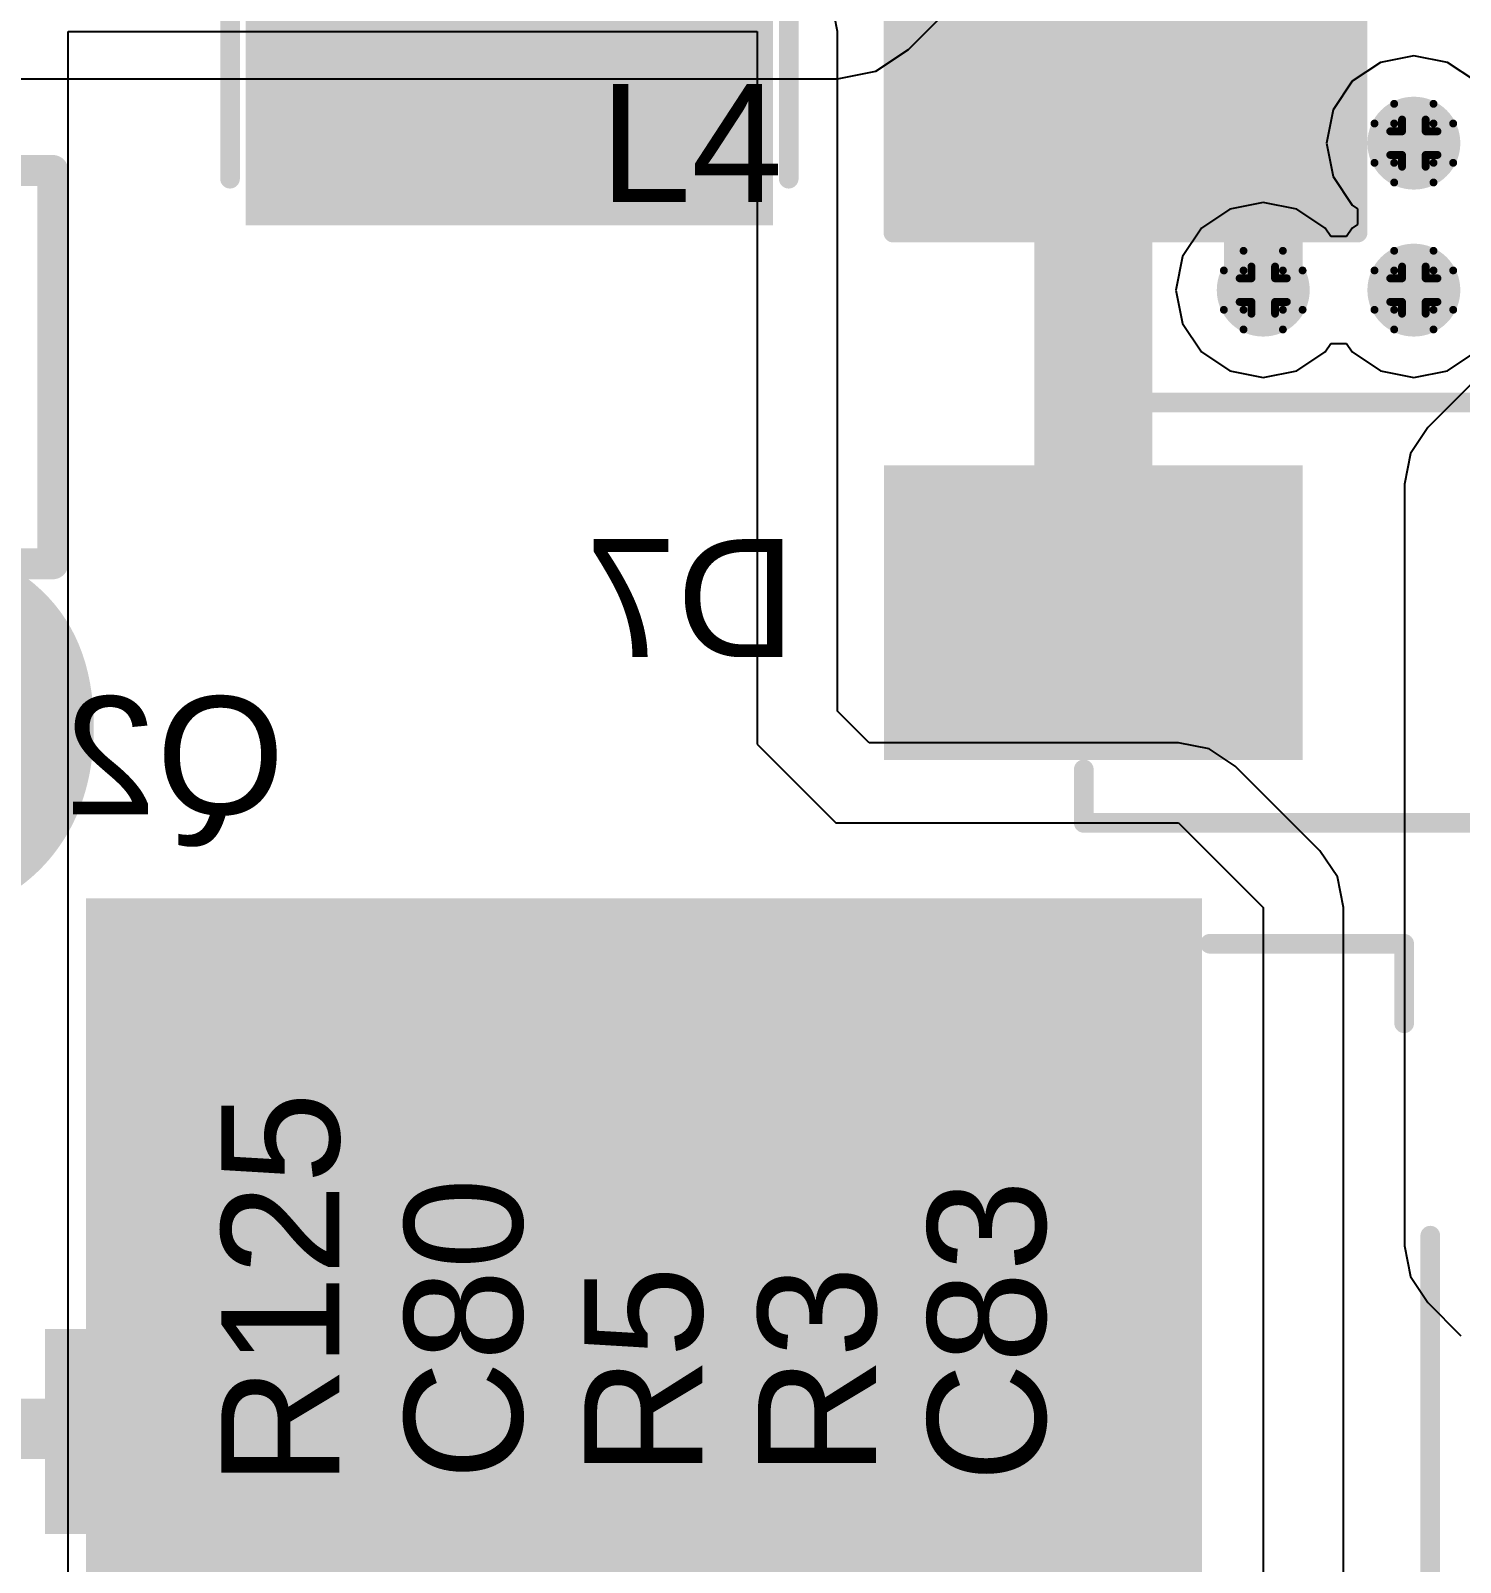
# Model space of a CAD drawing. Header units: inches. Extents: x 0 to 198, y 0 to 199.
# Drawn here: x 5.2605 to 5.6238, y 3.2148 to 3.6043 of the extents above; entities that cross this region are included whole.
import ezdxf

# ---------------------------------------------------------------- set-up
doc = ezdxf.new("R2010")
doc.units = ezdxf.units.IN
doc.header["$MEASUREMENT"] = 0
for name, color, linetype in [('Bottom Layer', 5, 'Continuous'), ('Bottom Overlay', 54, 'Continuous'), ('Bottom Paste', 16, 'Continuous'), ('Bottom Solder', 6, 'Continuous'), ('Drill Drawing', 1, 'Continuous'), ('Layer 1', 16, 'Continuous'), ('Layer 2', 76, 'Continuous'), ('Multi-Layer', 9, 'Continuous'), ('Pad Holes', 156, 'Continuous'), ('Top Layer', 1, 'Continuous'), ('Top Overlay', 2, 'Continuous'), ('Top Solder', 216, 'Continuous'), ('Via Holes', 16, 'Continuous')]:
    doc.layers.add(name, color=color, linetype=linetype)
doc.styles.add('Arial', font='', dxfattribs={"height": 0.2})
doc.styles.add('Arial Black_Bold', font='', dxfattribs={"height": 0.2})
doc.styles.get('Arial').set_extended_font_data('Arial')
doc.styles.get('Arial Black_Bold').set_extended_font_data('Arial Black', bold=True)

# ---------------------------------------------------------------- blocks, each defined once
blk = doc.blocks.new('TO_252_2L_B_197')
at = {"layer": 'Bottom Layer'}
for points in [[(-0.12008, 0.18504), (-0.06102, 0.18504), (-0.06102, 0.08661), (-0.12008, 0.08661)], [(0.06102, 0.18504), (0.12008, 0.18504), (0.12008, 0.08661), (0.06102, 0.08661)], [(-0.1378, 0.00197), (0.1378, 0.00197), (0.1378, -0.27362), (-0.1378, -0.27362)]]:
    blk.add_hatch(color=5, dxfattribs=at).paths.add_polyline_path(points)
at = {"layer": 'Bottom Paste'}
for points in [[(-0.12008, 0.18504), (-0.06102, 0.18504), (-0.06102, 0.08661), (-0.12008, 0.08661)], [(0.06102, 0.18504), (0.12008, 0.18504), (0.12008, 0.08661), (0.06102, 0.08661)], [(-0.1378, 0.00197), (0.1378, 0.00197), (0.1378, -0.27362), (-0.1378, -0.27362)]]:
    blk.add_hatch(color=16, dxfattribs=at).paths.add_polyline_path(points)
at = {"layer": 'Bottom Solder'}
for points in [[(-0.12408, 0.18904), (-0.05702, 0.18904), (-0.05702, 0.08261), (-0.12408, 0.08261)], [(0.05702, 0.18904), (0.12408, 0.18904), (0.12408, 0.08261), (0.05702, 0.08261)], [(-0.1418, 0.00597), (0.1418, 0.00597), (0.1418, -0.27762), (-0.1418, -0.27762)]]:
    blk.add_hatch(color=6, dxfattribs=at).paths.add_polyline_path(points)
at = {"layer": 'Bottom Overlay'}
for points in [[(-0.127, 0.134, 0.005, 0.005, 0), (-0.132, 0.139, 0.005, 0.005, 0)], [(-0.132, 0.129, 0.005, 0.005, 0), (-0.132, 0.139, 0.005, 0.005, 0)], [(-0.132, 0.129, 0.005, 0.005, 0), (-0.127, 0.134, 0.005, 0.005, 0)], [(0.053, 0.064, 0.005, 0.005, 0), (-0.056, 0.064, 0.005, 0.005, 0)], [(0.13105, 0.06153, 0.005, 0.005, 0), (0.11, 0.06153, 0.005, 0.005, 0)], [(0.13105, 0.00894, 0.005, 0.005, 0), (0.13105, 0.06153, 0.005, 0.005, 0)], [(-0.11, 0.05737, 0.005, 0.005, 0), (-0.13022, 0.05737, 0.005, 0.005, 0)], [(-0.13022, 0.008, 0.005, 0.005, 0), (-0.13022, 0.05737, 0.005, 0.005, 0)]]:
    blk.add_lwpolyline(points, format="xyseb", dxfattribs=at)
for points in [[(-0.13325, 0.139, 0.0025, 0.0025, 1), (-0.13075, 0.139, 0.0025, 0.0025, 1)], [(-0.13325, 0.139, 0.0025, 0.0025, 1), (-0.13075, 0.139, 0.0025, 0.0025, 1)], [(-0.12825, 0.134, 0.0025, 0.0025, 1), (-0.12575, 0.134, 0.0025, 0.0025, 1)], [(-0.12825, 0.134, 0.0025, 0.0025, 1), (-0.12575, 0.134, 0.0025, 0.0025, 1)], [(-0.13325, 0.129, 0.0025, 0.0025, 1), (-0.13075, 0.129, 0.0025, 0.0025, 1)], [(-0.13325, 0.129, 0.0025, 0.0025, 1), (-0.13075, 0.129, 0.0025, 0.0025, 1)], [(-0.05725, 0.064, 0.0025, 0.0025, 1), (-0.05475, 0.064, 0.0025, 0.0025, 1)], [(0.05175, 0.064, 0.0025, 0.0025, 1), (0.05425, 0.064, 0.0025, 0.0025, 1)], [(0.10875, 0.06153, 0.0025, 0.0025, 1), (0.11125, 0.06153, 0.0025, 0.0025, 1)], [(0.1298, 0.06153, 0.0025, 0.0025, 1), (0.1323, 0.06153, 0.0025, 0.0025, 1)], [(0.1298, 0.06153, 0.0025, 0.0025, 1), (0.1323, 0.06153, 0.0025, 0.0025, 1)], [(-0.13147, 0.05737, 0.0025, 0.0025, 1), (-0.12897, 0.05737, 0.0025, 0.0025, 1)], [(-0.13147, 0.05737, 0.0025, 0.0025, 1), (-0.12897, 0.05737, 0.0025, 0.0025, 1)], [(-0.11125, 0.05737, 0.0025, 0.0025, 1), (-0.10875, 0.05737, 0.0025, 0.0025, 1)], [(-0.13147, 0.008, 0.0025, 0.0025, 1), (-0.12897, 0.008, 0.0025, 0.0025, 1)], [(0.1298, 0.00894, 0.0025, 0.0025, 1), (0.1323, 0.00894, 0.0025, 0.0025, 1)]]:
    blk.add_lwpolyline(points, format="xyseb", close=True, dxfattribs=at)
blk = doc.blocks.new('HDR1X4_F______233')
at = {"layer": 'Bottom Layer'}
blk.add_hatch(color=5, dxfattribs=at).paths.add_polyline_path([(-0.1815, 0.0315), (-0.1185, 0.0315), (-0.1185, -0.0315), (-0.1815, -0.0315)])
h = blk.add_hatch(color=5, dxfattribs=at)
edge = h.paths.add_edge_path()
edge.add_arc((-0.05, 0), 0.0315, 0, 360)
h = blk.add_hatch(color=5, dxfattribs=at)
edge = h.paths.add_edge_path()
edge.add_arc((0.05, 0), 0.0315, 0, 360)
h = blk.add_hatch(color=5, dxfattribs=at)
edge = h.paths.add_edge_path()
edge.add_arc((0.15, 0), 0.0315, 0, 360)
at = {"layer": 'Bottom Solder'}
blk.add_hatch(color=6, dxfattribs=at).paths.add_polyline_path([(-0.1855, 0.0355), (-0.1145, 0.0355), (-0.1145, -0.0355), (-0.1855, -0.0355)])
h = blk.add_hatch(color=6, dxfattribs=at)
edge = h.paths.add_edge_path()
edge.add_arc((-0.05, 0), 0.0355, 0, 360)
h = blk.add_hatch(color=6, dxfattribs=at)
edge = h.paths.add_edge_path()
edge.add_arc((0.05, 0), 0.0355, 0, 360)
h = blk.add_hatch(color=6, dxfattribs=at)
edge = h.paths.add_edge_path()
edge.add_arc((0.15, 0), 0.0355, 0, 360)
at = {"layer": 'Layer 1'}
blk.add_hatch(color=16, dxfattribs=at).paths.add_polyline_path([(-0.1815, 0.0315), (-0.1185, 0.0315), (-0.1185, -0.0315), (-0.1815, -0.0315)])
h = blk.add_hatch(color=16, dxfattribs=at)
edge = h.paths.add_edge_path()
edge.add_arc((-0.05, 0), 0.0315, 0, 360)
h = blk.add_hatch(color=16, dxfattribs=at)
edge = h.paths.add_edge_path()
edge.add_arc((0.05, 0), 0.0315, 0, 360)
h = blk.add_hatch(color=16, dxfattribs=at)
edge = h.paths.add_edge_path()
edge.add_arc((0.15, 0), 0.0315, 0, 360)
at = {"layer": 'Layer 2'}
blk.add_hatch(color=76, dxfattribs=at).paths.add_polyline_path([(-0.1815, 0.0315), (-0.1185, 0.0315), (-0.1185, -0.0315), (-0.1815, -0.0315)])
h = blk.add_hatch(color=76, dxfattribs=at)
edge = h.paths.add_edge_path()
edge.add_arc((-0.05, 0), 0.0315, 0, 360)
h = blk.add_hatch(color=76, dxfattribs=at)
edge = h.paths.add_edge_path()
edge.add_arc((0.05, 0), 0.0315, 0, 360)
h = blk.add_hatch(color=76, dxfattribs=at)
edge = h.paths.add_edge_path()
edge.add_arc((0.15, 0), 0.0315, 0, 360)
at = {"layer": 'Multi-Layer'}
blk.add_hatch(color=9, dxfattribs=at).paths.add_polyline_path([(-0.1815, 0.0315), (-0.1185, 0.0315), (-0.1185, -0.0315), (-0.1815, -0.0315)])
h = blk.add_hatch(color=9, dxfattribs=at)
edge = h.paths.add_edge_path()
edge.add_arc((-0.05, 0), 0.0315, 0, 360)
h = blk.add_hatch(color=9, dxfattribs=at)
edge = h.paths.add_edge_path()
edge.add_arc((0.05, 0), 0.0315, 0, 360)
h = blk.add_hatch(color=9, dxfattribs=at)
edge = h.paths.add_edge_path()
edge.add_arc((0.15, 0), 0.0315, 0, 360)
at = {"layer": 'Pad Holes'}
h = blk.add_hatch(color=7, dxfattribs=at)
edge = h.paths.add_edge_path()
edge.add_arc((-0.15, 0), 0.0187, 0, 360)
h = blk.add_hatch(color=7, dxfattribs=at)
edge = h.paths.add_edge_path()
edge.add_arc((-0.05, 0), 0.0187, 0, 360)
h = blk.add_hatch(color=7, dxfattribs=at)
edge = h.paths.add_edge_path()
edge.add_arc((0.05, 0), 0.0187, 0, 360)
h = blk.add_hatch(color=7, dxfattribs=at)
edge = h.paths.add_edge_path()
edge.add_arc((0.15, 0), 0.0187, 0, 360)
at = {"layer": 'Top Layer'}
blk.add_hatch(color=1, dxfattribs=at).paths.add_polyline_path([(-0.1815, 0.0315), (-0.1185, 0.0315), (-0.1185, -0.0315), (-0.1815, -0.0315)])
h = blk.add_hatch(color=1, dxfattribs=at)
edge = h.paths.add_edge_path()
edge.add_arc((-0.05, 0), 0.0315, 0, 360)
h = blk.add_hatch(color=1, dxfattribs=at)
edge = h.paths.add_edge_path()
edge.add_arc((0.05, 0), 0.0315, 0, 360)
h = blk.add_hatch(color=1, dxfattribs=at)
edge = h.paths.add_edge_path()
edge.add_arc((0.15, 0), 0.0315, 0, 360)
at = {"layer": 'Top Solder'}
blk.add_hatch(color=216, dxfattribs=at).paths.add_polyline_path([(-0.1855, 0.0355), (-0.1145, 0.0355), (-0.1145, -0.0355), (-0.1855, -0.0355)])
h = blk.add_hatch(color=216, dxfattribs=at)
edge = h.paths.add_edge_path()
edge.add_arc((-0.05, 0), 0.0355, 0, 360)
h = blk.add_hatch(color=216, dxfattribs=at)
edge = h.paths.add_edge_path()
edge.add_arc((0.05, 0), 0.0355, 0, 360)
h = blk.add_hatch(color=216, dxfattribs=at)
edge = h.paths.add_edge_path()
edge.add_arc((0.15, 0), 0.0355, 0, 360)
at = {"layer": 'Top Overlay'}
for points in [[(-0.216, -0.05, 0.00787, 0.00787, 0), (-0.216, 0.05, 0.00787, 0.00787, 0)], [(-0.216, 0.05, 0.00787, 0.00787, 0), (0.211, 0.05, 0.00787, 0.00787, 0)], [(0.211, -0.05, 0.00787, 0.00787, 0), (0.211, 0.05, 0.00787, 0.00787, 0)], [(-0.216, -0.05, 0.00787, 0.00787, 0), (0.211, -0.05, 0.00787, 0.00787, 0)]]:
    blk.add_lwpolyline(points, format="xyseb", dxfattribs=at)
for points in [[(-0.21797, 0.05, 0.00394, 0.00394, 1), (-0.21403, 0.05, 0.00394, 0.00394, 1)], [(-0.21797, 0.05, 0.00394, 0.00394, 1), (-0.21403, 0.05, 0.00394, 0.00394, 1)], [(0.20903, 0.05, 0.00394, 0.00394, 1), (0.21297, 0.05, 0.00394, 0.00394, 1)], [(0.20903, 0.05, 0.00394, 0.00394, 1), (0.21297, 0.05, 0.00394, 0.00394, 1)], [(-0.21797, -0.05, 0.00394, 0.00394, 1), (-0.21403, -0.05, 0.00394, 0.00394, 1)], [(-0.21797, -0.05, 0.00394, 0.00394, 1), (-0.21403, -0.05, 0.00394, 0.00394, 1)], [(0.20903, -0.05, 0.00394, 0.00394, 1), (0.21297, -0.05, 0.00394, 0.00394, 1)], [(0.20903, -0.05, 0.00394, 0.00394, 1), (0.21297, -0.05, 0.00394, 0.00394, 1)]]:
    blk.add_lwpolyline(points, format="xyseb", close=True, dxfattribs=at)
blk = doc.blocks.new('FUSE_1210_B_242')
at = {"layer": 'Bottom Layer'}
for points in [[(-0.07539, 0.06299), (-0.03012, 0.06299), (-0.03012, -0.06299), (-0.07539, -0.06299)], [(0.03012, 0.06299), (0.07539, 0.06299), (0.07539, -0.06299), (0.03012, -0.06299)]]:
    blk.add_hatch(color=5, dxfattribs=at).paths.add_polyline_path(points)
at = {"layer": 'Bottom Paste'}
for points in [[(-0.07539, 0.06299), (-0.03012, 0.06299), (-0.03012, -0.06299), (-0.07539, -0.06299)], [(0.03012, 0.06299), (0.07539, 0.06299), (0.07539, -0.06299), (0.03012, -0.06299)]]:
    blk.add_hatch(color=16, dxfattribs=at).paths.add_polyline_path(points)
at = {"layer": 'Bottom Solder'}
for points in [[(-0.07939, 0.06699), (-0.02612, 0.06699), (-0.02612, -0.06699), (-0.07939, -0.06699)], [(0.02612, 0.06699), (0.07939, 0.06699), (0.07939, -0.06699), (0.02612, -0.06699)]]:
    blk.add_hatch(color=6, dxfattribs=at).paths.add_polyline_path(points)
at = {"layer": 'Bottom Overlay'}
for points in [[(0.06752, 0.071, 0.005, 0.005, 0), (-0.06752, 0.071, 0.005, 0.005, 0)], [(0.06752, -0.071, 0.005, 0.005, 0), (-0.06752, -0.071, 0.005, 0.005, 0)]]:
    blk.add_lwpolyline(points, format="xyseb", dxfattribs=at)
for points in [[(-0.06877, 0.071, 0.0025, 0.0025, 1), (-0.06627, 0.071, 0.0025, 0.0025, 1)], [(0.06627, 0.071, 0.0025, 0.0025, 1), (0.06877, 0.071, 0.0025, 0.0025, 1)], [(-0.06877, -0.071, 0.0025, 0.0025, 1), (-0.06627, -0.071, 0.0025, 0.0025, 1)], [(0.06627, -0.071, 0.0025, 0.0025, 1), (0.06877, -0.071, 0.0025, 0.0025, 1)]]:
    blk.add_lwpolyline(points, format="xyseb", close=True, dxfattribs=at)
blk = doc.blocks.new('SMA_B_292')
at = {"layer": 'Bottom Layer'}
for points in [[(-0.12795, 0.03346), (-0.02953, 0.03346), (-0.02953, -0.03346), (-0.12795, -0.03346)], [(0.02953, 0.03346), (0.12795, 0.03346), (0.12795, -0.03346), (0.02953, -0.03346)]]:
    blk.add_hatch(color=5, dxfattribs=at).paths.add_polyline_path(points)
at = {"layer": 'Bottom Overlay'}
for points in [[(-0.175, -0.05598), (-0.12906, -0.05598), (-0.12906, 0.05597), (-0.175, 0.05597)], [(-0.12992, 0.03638), (-0.1022, 0.03638), (-0.1022, 0.05598), (-0.12992, 0.05598)], [(-0.12992, -0.05598), (-0.1022, -0.05598), (-0.1022, -0.03638), (-0.12992, -0.03638)]]:
    blk.add_hatch(color=54, dxfattribs=at).paths.add_polyline_path(points)
at = {"layer": 'Bottom Paste'}
for points in [[(-0.12795, 0.03346), (-0.02953, 0.03346), (-0.02953, -0.03346), (-0.12795, -0.03346)], [(0.02953, 0.03346), (0.12795, 0.03346), (0.12795, -0.03346), (0.02953, -0.03346)]]:
    blk.add_hatch(color=16, dxfattribs=at).paths.add_polyline_path(points)
at = {"layer": 'Bottom Solder'}
for points in [[(-0.13195, 0.03746), (-0.02553, 0.03746), (-0.02553, -0.03746), (-0.13195, -0.03746)], [(0.02553, 0.03746), (0.13195, 0.03746), (0.13195, -0.03746), (0.02553, -0.03746)]]:
    blk.add_hatch(color=6, dxfattribs=at).paths.add_polyline_path(points)
at = {"layer": 'Bottom Overlay'}
for points in [[(0.08115, 0.05345, 0.005, 0.005, 0), (-0.10465, 0.05345, 0.005, 0.005, 0)], [(0.08115, 0.05345, 0.005, 0.005, 0), (0.08115, 0.03985, 0.005, 0.005, 0)], [(0.08115, -0.03985, 0.005, 0.005, 0), (0.08115, -0.05345, 0.005, 0.005, 0)], [(0.08115, -0.05345, 0.005, 0.005, 0), (-0.10465, -0.05345, 0.005, 0.005, 0)]]:
    blk.add_lwpolyline(points, format="xyseb", dxfattribs=at)
for points in [[(-0.1059, 0.05345, 0.0025, 0.0025, 1), (-0.1034, 0.05345, 0.0025, 0.0025, 1)], [(0.0799, 0.05345, 0.0025, 0.0025, 1), (0.0824, 0.05345, 0.0025, 0.0025, 1)], [(0.0799, 0.05345, 0.0025, 0.0025, 1), (0.0824, 0.05345, 0.0025, 0.0025, 1)], [(0.0799, 0.03985, 0.0025, 0.0025, 1), (0.0824, 0.03985, 0.0025, 0.0025, 1)], [(0.0799, -0.03985, 0.0025, 0.0025, 1), (0.0824, -0.03985, 0.0025, 0.0025, 1)], [(-0.1059, -0.05345, 0.0025, 0.0025, 1), (-0.1034, -0.05345, 0.0025, 0.0025, 1)], [(0.0799, -0.05345, 0.0025, 0.0025, 1), (0.0824, -0.05345, 0.0025, 0.0025, 1)], [(0.0799, -0.05345, 0.0025, 0.0025, 1), (0.0824, -0.05345, 0.0025, 0.0025, 1)]]:
    blk.add_lwpolyline(points, format="xyseb", close=True, dxfattribs=at)
blk = doc.blocks.new('C___1210_B_302')
at = {"layer": 'Bottom Layer'}
for points in [[(-0.08, 0.055), (-0.02, 0.055), (-0.02, -0.055), (-0.08, -0.055)], [(0.02, 0.055), (0.08, 0.055), (0.08, -0.055), (0.02, -0.055)]]:
    blk.add_hatch(color=5, dxfattribs=at).paths.add_polyline_path(points)
at = {"layer": 'Bottom Paste'}
for points in [[(-0.08, 0.055), (-0.02, 0.055), (-0.02, -0.055), (-0.08, -0.055)], [(0.02, 0.055), (0.08, 0.055), (0.08, -0.055), (0.02, -0.055)]]:
    blk.add_hatch(color=16, dxfattribs=at).paths.add_polyline_path(points)
at = {"layer": 'Bottom Solder'}
for points in [[(-0.084, 0.059), (-0.016, 0.059), (-0.016, -0.059), (-0.084, -0.059)], [(0.016, 0.059), (0.084, 0.059), (0.084, -0.059), (0.016, -0.059)]]:
    blk.add_hatch(color=6, dxfattribs=at).paths.add_polyline_path(points)
at = {"layer": 'Bottom Overlay'}
for points in [[(-0.084, 0.059, 0.005, 0.005, 0), (-0.084, -0.059, 0.005, 0.005, 0)], [(-0.084, 0.059, 0.005, 0.005, 0), (-0.023, 0.059, 0.005, 0.005, 0)], [(0.023, 0.059, 0.005, 0.005, 0), (0.084, 0.059, 0.005, 0.005, 0)], [(0.084, 0.059, 0.005, 0.005, 0), (0.084, -0.059, 0.005, 0.005, 0)], [(-0.084, -0.059, 0.005, 0.005, 0), (-0.023, -0.059, 0.005, 0.005, 0)], [(0.084, -0.059, 0.005, 0.005, 0), (0.023, -0.059, 0.005, 0.005, 0)]]:
    blk.add_lwpolyline(points, format="xyseb", dxfattribs=at)
for points in [[(-0.08525, 0.059, 0.0025, 0.0025, 1), (-0.08275, 0.059, 0.0025, 0.0025, 1)], [(-0.08525, 0.059, 0.0025, 0.0025, 1), (-0.08275, 0.059, 0.0025, 0.0025, 1)], [(-0.02425, 0.059, 0.0025, 0.0025, 1), (-0.02175, 0.059, 0.0025, 0.0025, 1)], [(0.02175, 0.059, 0.0025, 0.0025, 1), (0.02425, 0.059, 0.0025, 0.0025, 1)], [(0.08275, 0.059, 0.0025, 0.0025, 1), (0.08525, 0.059, 0.0025, 0.0025, 1)], [(0.08275, 0.059, 0.0025, 0.0025, 1), (0.08525, 0.059, 0.0025, 0.0025, 1)], [(-0.08525, -0.059, 0.0025, 0.0025, 1), (-0.08275, -0.059, 0.0025, 0.0025, 1)], [(-0.08525, -0.059, 0.0025, 0.0025, 1), (-0.08275, -0.059, 0.0025, 0.0025, 1)], [(-0.02425, -0.059, 0.0025, 0.0025, 1), (-0.02175, -0.059, 0.0025, 0.0025, 1)], [(0.02175, -0.059, 0.0025, 0.0025, 1), (0.02425, -0.059, 0.0025, 0.0025, 1)], [(0.08275, -0.059, 0.0025, 0.0025, 1), (0.08525, -0.059, 0.0025, 0.0025, 1)], [(0.08275, -0.059, 0.0025, 0.0025, 1), (0.08525, -0.059, 0.0025, 0.0025, 1)]]:
    blk.add_lwpolyline(points, format="xyseb", close=True, dxfattribs=at)

msp = doc.modelspace()

# ---------------------------------------------------------------- hatches: boundary and pattern name
at = {"layer": 'Bottom Layer'}
h = msp.add_hatch(color=5, dxfattribs=at)
edge = h.paths.add_edge_path()
edge.add_arc((5.61202, 3.57568), 0.01181, 0, 360)
h = msp.add_hatch(color=5, dxfattribs=at)
edge = h.paths.add_edge_path()
edge.add_arc((5.57374, 3.53831), 0.01181, 0, 360)
h = msp.add_hatch(color=5, dxfattribs=at)
edge = h.paths.add_edge_path()
edge.add_arc((5.61202, 3.53831), 0.01181, 0, 360)
at = {"layer": 'Layer 1'}
h = msp.add_hatch(color=16, dxfattribs=at)
edge = h.paths.add_edge_path()
edge.add_arc((5.61202, 3.57568), 0.01181, 0, 360)
h = msp.add_hatch(color=16, dxfattribs=at)
edge = h.paths.add_edge_path()
edge.add_arc((5.57374, 3.53831), 0.01181, 0, 360)
h = msp.add_hatch(color=16, dxfattribs=at)
edge = h.paths.add_edge_path()
edge.add_arc((5.61202, 3.53831), 0.01181, 0, 360)
at = {"layer": 'Layer 2'}
h = msp.add_hatch(color=76, dxfattribs=at)
edge = h.paths.add_edge_path()
edge.add_arc((5.61202, 3.57568), 0.01181, 0, 360)
h = msp.add_hatch(color=76, dxfattribs=at)
edge = h.paths.add_edge_path()
edge.add_arc((5.57374, 3.53831), 0.01181, 0, 360)
h = msp.add_hatch(color=76, dxfattribs=at)
edge = h.paths.add_edge_path()
edge.add_arc((5.61202, 3.53831), 0.01181, 0, 360)
at = {"layer": 'Top Layer'}
h = msp.add_hatch(color=1, dxfattribs=at)
edge = h.paths.add_edge_path()
edge.add_arc((5.61202, 3.57568), 0.01181, 0, 360)
h = msp.add_hatch(color=1, dxfattribs=at)
edge = h.paths.add_edge_path()
edge.add_arc((5.57374, 3.53831), 0.01181, 0, 360)
h = msp.add_hatch(color=1, dxfattribs=at)
edge = h.paths.add_edge_path()
edge.add_arc((5.61202, 3.53831), 0.01181, 0, 360)
at = {"layer": 'Via Holes'}
h = msp.add_hatch(color=7, dxfattribs=at)
edge = h.paths.add_edge_path()
edge.add_arc((5.61202, 3.57568), 0.00591, 0, 360)
h = msp.add_hatch(color=7, dxfattribs=at)
edge = h.paths.add_edge_path()
edge.add_arc((5.57374, 3.53831), 0.00591, 0, 360)
h = msp.add_hatch(color=7, dxfattribs=at)
edge = h.paths.add_edge_path()
edge.add_arc((5.61202, 3.53831), 0.00591, 0, 360)

# ---------------------------------------------------------------- linework, layer by layer
at = {"layer": 'Bottom Layer'}
for p, q in [((5.46552, 3.60404), (5.46397, 3.61185)), ((5.27, 3.10378), (5.27, 3.60404)), ((5.27, 3.60404), (5.44513, 3.60404)), ((5.44513, 3.60404), (5.44513, 3.42283)), ((5.46552, 3.43128), (5.46552, 3.60404)), ((5.6288, 3.51664), (5.61558, 3.50342)), ((5.61558, 3.50342), (5.61116, 3.4968)), ((5.61116, 3.4968), (5.60961, 3.489)), ((5.60961, 3.489), (5.60961, 3.29528)), ((5.47357, 3.42324), (5.46552, 3.43128)), ((5.44513, 3.42283), (5.46512, 3.40285)), ((5.55219, 3.42324), (5.47357, 3.42324)), ((5.56, 3.42169), (5.55219, 3.42324)), ((5.56661, 3.41727), (5.56, 3.42169)), ((5.58816, 3.39572), (5.56661, 3.41727)), ((5.46512, 3.40285), (5.55219, 3.40285)), ((5.55219, 3.40285), (5.57374, 3.3813)), ((5.59258, 3.3891), (5.58816, 3.39572)), ((5.59413, 3.3813), (5.59258, 3.3891)), ((5.57374, 3.3813), (5.57374, 3.10788)), ((5.59413, 3.10788), (5.59413, 3.3813)), ((5.60961, 3.29528), (5.61116, 3.28748)), ((5.61116, 3.28748), (5.61558, 3.28087)), ((5.61558, 3.28087), (5.624, 3.27245))]:
    msp.add_line(p, q, dxfattribs=at)
for points in [[(5.53873, 3.58692, 0.02, 0.02, 0), (5.55374, 3.58692, 0.02, 0.02, 0)], [(5.55374, 3.58692, 0.02, 0.02, 0), (5.57374, 3.56692, 0.02, 0.02, 0)], [(5.53054, 3.4563, 0.03, 0.03, 0), (5.53054, 3.57873, 0.03, 0.03, 0)], [(5.53054, 3.57873, 0.015, 0.015, 0), (5.53873, 3.58692, 0.015, 0.015, 0)], [(5.57374, 3.53831, 0.02, 0.02, 0), (5.57374, 3.56692, 0.02, 0.02, 0)]]:
    msp.add_lwpolyline(points, format="xyseb", dxfattribs=at)
for points in [[(5.53373, 3.58692, 0.01, 0.01, 1), (5.54373, 3.58692, 0.01, 0.01, 1)], [(5.54874, 3.58692, 0.01, 0.01, 1), (5.55874, 3.58692, 0.01, 0.01, 1)], [(5.54874, 3.58692, 0.01, 0.01, 1), (5.55874, 3.58692, 0.01, 0.01, 1)], [(5.52304, 3.57873, 0.015, 0.015, 1), (5.53804, 3.57873, 0.015, 0.015, 1)], [(5.53498, 3.58692, 0.0075, 0.0075, 1), (5.54248, 3.58692, 0.0075, 0.0075, 1)], [(5.52679, 3.57873, 0.0075, 0.0075, 1), (5.53429, 3.57873, 0.0075, 0.0075, 1)], [(5.56874, 3.56692, 0.01, 0.01, 1), (5.57874, 3.56692, 0.01, 0.01, 1)], [(5.56874, 3.56692, 0.01, 0.01, 1), (5.57874, 3.56692, 0.01, 0.01, 1)], [(5.56874, 3.53831, 0.01, 0.01, 1), (5.57874, 3.53831, 0.01, 0.01, 1)], [(5.52304, 3.4563, 0.015, 0.015, 1), (5.53804, 3.4563, 0.015, 0.015, 1)]]:
    msp.add_lwpolyline(points, format="xyseb", close=True, dxfattribs=at)
at = {"layer": 'Drill Drawing'}
for points in [[(5.60702, 3.58068, 0.002, 0.002, 0), (5.60702, 3.58568, 0.002, 0.002, 0)], [(5.60702, 3.58568, 0.002, 0.002, 0), (5.61702, 3.58568, 0.002, 0.002, 0)], [(5.61702, 3.58068, 0.002, 0.002, 0), (5.61702, 3.58568, 0.002, 0.002, 0)], [(5.60202, 3.57068, 0.002, 0.002, 0), (5.60202, 3.58068, 0.002, 0.002, 0)], [(5.60202, 3.58068, 0.002, 0.002, 0), (5.60702, 3.58068, 0.002, 0.002, 0)], [(5.60602, 3.57268, 0.002, 0.002, 0), (5.60602, 3.57868, 0.002, 0.002, 0)], [(5.60602, 3.57868, 0.002, 0.002, 0), (5.60902, 3.57868, 0.002, 0.002, 0)], [(5.60902, 3.57868, 0.002, 0.002, 0), (5.60902, 3.58168, 0.002, 0.002, 0)], [(5.60902, 3.58168, 0.002, 0.002, 0), (5.61502, 3.58168, 0.002, 0.002, 0)], [(5.61502, 3.57868, 0.002, 0.002, 0), (5.61502, 3.58168, 0.002, 0.002, 0)], [(5.61502, 3.57868, 0.002, 0.002, 0), (5.61802, 3.57868, 0.002, 0.002, 0)], [(5.61702, 3.58068, 0.002, 0.002, 0), (5.62202, 3.58068, 0.002, 0.002, 0)], [(5.61802, 3.57268, 0.002, 0.002, 0), (5.61802, 3.57868, 0.002, 0.002, 0)], [(5.62202, 3.57068, 0.002, 0.002, 0), (5.62202, 3.58068, 0.002, 0.002, 0)], [(5.60202, 3.57068, 0.002, 0.002, 0), (5.60702, 3.57068, 0.002, 0.002, 0)], [(5.60602, 3.57268, 0.002, 0.002, 0), (5.60902, 3.57268, 0.002, 0.002, 0)], [(5.60702, 3.56568, 0.002, 0.002, 0), (5.60702, 3.57068, 0.002, 0.002, 0)], [(5.60902, 3.56968, 0.002, 0.002, 0), (5.60902, 3.57268, 0.002, 0.002, 0)], [(5.61502, 3.57268, 0.002, 0.002, 0), (5.61802, 3.57268, 0.002, 0.002, 0)], [(5.61502, 3.56968, 0.002, 0.002, 0), (5.61502, 3.57268, 0.002, 0.002, 0)], [(5.61702, 3.57068, 0.002, 0.002, 0), (5.62202, 3.57068, 0.002, 0.002, 0)], [(5.61702, 3.56568, 0.002, 0.002, 0), (5.61702, 3.57068, 0.002, 0.002, 0)], [(5.60902, 3.56968, 0.002, 0.002, 0), (5.61502, 3.56968, 0.002, 0.002, 0)], [(5.60702, 3.56568, 0.002, 0.002, 0), (5.61702, 3.56568, 0.002, 0.002, 0)], [(5.56874, 3.54331, 0.002, 0.002, 0), (5.56874, 3.54831, 0.002, 0.002, 0)], [(5.56874, 3.54831, 0.002, 0.002, 0), (5.57874, 3.54831, 0.002, 0.002, 0)], [(5.57874, 3.54331, 0.002, 0.002, 0), (5.57874, 3.54831, 0.002, 0.002, 0)], [(5.60702, 3.54331, 0.002, 0.002, 0), (5.60702, 3.54831, 0.002, 0.002, 0)], [(5.60702, 3.54831, 0.002, 0.002, 0), (5.61702, 3.54831, 0.002, 0.002, 0)], [(5.61702, 3.54331, 0.002, 0.002, 0), (5.61702, 3.54831, 0.002, 0.002, 0)], [(5.56374, 3.53331, 0.002, 0.002, 0), (5.56374, 3.54331, 0.002, 0.002, 0)], [(5.56374, 3.54331, 0.002, 0.002, 0), (5.56874, 3.54331, 0.002, 0.002, 0)], [(5.57074, 3.54131, 0.002, 0.002, 0), (5.57074, 3.54431, 0.002, 0.002, 0)], [(5.57074, 3.54431, 0.002, 0.002, 0), (5.57674, 3.54431, 0.002, 0.002, 0)], [(5.57674, 3.54131, 0.002, 0.002, 0), (5.57674, 3.54431, 0.002, 0.002, 0)], [(5.57874, 3.54331, 0.002, 0.002, 0), (5.58374, 3.54331, 0.002, 0.002, 0)], [(5.58374, 3.53331, 0.002, 0.002, 0), (5.58374, 3.54331, 0.002, 0.002, 0)], [(5.60202, 3.53331, 0.002, 0.002, 0), (5.60202, 3.54331, 0.002, 0.002, 0)], [(5.60202, 3.54331, 0.002, 0.002, 0), (5.60702, 3.54331, 0.002, 0.002, 0)], [(5.60902, 3.54131, 0.002, 0.002, 0), (5.60902, 3.54431, 0.002, 0.002, 0)], [(5.60902, 3.54431, 0.002, 0.002, 0), (5.61502, 3.54431, 0.002, 0.002, 0)], [(5.61502, 3.54131, 0.002, 0.002, 0), (5.61502, 3.54431, 0.002, 0.002, 0)], [(5.61702, 3.54331, 0.002, 0.002, 0), (5.62202, 3.54331, 0.002, 0.002, 0)], [(5.62202, 3.53331, 0.002, 0.002, 0), (5.62202, 3.54331, 0.002, 0.002, 0)], [(5.56774, 3.53531, 0.002, 0.002, 0), (5.56774, 3.54131, 0.002, 0.002, 0)], [(5.56774, 3.54131, 0.002, 0.002, 0), (5.57074, 3.54131, 0.002, 0.002, 0)], [(5.57674, 3.54131, 0.002, 0.002, 0), (5.57974, 3.54131, 0.002, 0.002, 0)], [(5.57974, 3.53531, 0.002, 0.002, 0), (5.57974, 3.54131, 0.002, 0.002, 0)], [(5.60602, 3.53531, 0.002, 0.002, 0), (5.60602, 3.54131, 0.002, 0.002, 0)], [(5.60602, 3.54131, 0.002, 0.002, 0), (5.60902, 3.54131, 0.002, 0.002, 0)], [(5.61502, 3.54131, 0.002, 0.002, 0), (5.61802, 3.54131, 0.002, 0.002, 0)], [(5.61802, 3.53531, 0.002, 0.002, 0), (5.61802, 3.54131, 0.002, 0.002, 0)], [(5.56774, 3.53531, 0.002, 0.002, 0), (5.57074, 3.53531, 0.002, 0.002, 0)], [(5.57074, 3.53231, 0.002, 0.002, 0), (5.57074, 3.53531, 0.002, 0.002, 0)], [(5.57674, 3.53531, 0.002, 0.002, 0), (5.57974, 3.53531, 0.002, 0.002, 0)], [(5.57674, 3.53231, 0.002, 0.002, 0), (5.57674, 3.53531, 0.002, 0.002, 0)], [(5.60602, 3.53531, 0.002, 0.002, 0), (5.60902, 3.53531, 0.002, 0.002, 0)], [(5.60902, 3.53231, 0.002, 0.002, 0), (5.60902, 3.53531, 0.002, 0.002, 0)], [(5.61502, 3.53531, 0.002, 0.002, 0), (5.61802, 3.53531, 0.002, 0.002, 0)], [(5.61502, 3.53231, 0.002, 0.002, 0), (5.61502, 3.53531, 0.002, 0.002, 0)], [(5.56374, 3.53331, 0.002, 0.002, 0), (5.56874, 3.53331, 0.002, 0.002, 0)], [(5.56874, 3.52831, 0.002, 0.002, 0), (5.56874, 3.53331, 0.002, 0.002, 0)], [(5.57074, 3.53231, 0.002, 0.002, 0), (5.57674, 3.53231, 0.002, 0.002, 0)], [(5.57874, 3.53331, 0.002, 0.002, 0), (5.58374, 3.53331, 0.002, 0.002, 0)], [(5.57874, 3.52831, 0.002, 0.002, 0), (5.57874, 3.53331, 0.002, 0.002, 0)], [(5.60202, 3.53331, 0.002, 0.002, 0), (5.60702, 3.53331, 0.002, 0.002, 0)], [(5.60702, 3.52831, 0.002, 0.002, 0), (5.60702, 3.53331, 0.002, 0.002, 0)], [(5.60902, 3.53231, 0.002, 0.002, 0), (5.61502, 3.53231, 0.002, 0.002, 0)], [(5.61702, 3.53331, 0.002, 0.002, 0), (5.62202, 3.53331, 0.002, 0.002, 0)], [(5.61702, 3.52831, 0.002, 0.002, 0), (5.61702, 3.53331, 0.002, 0.002, 0)], [(5.56874, 3.52831, 0.002, 0.002, 0), (5.57874, 3.52831, 0.002, 0.002, 0)], [(5.60702, 3.52831, 0.002, 0.002, 0), (5.61702, 3.52831, 0.002, 0.002, 0)]]:
    msp.add_lwpolyline(points, format="xyseb", dxfattribs=at)
for points in [[(5.60652, 3.58568, 0.001, 0.001, 1), (5.60752, 3.58568, 0.001, 0.001, 1)], [(5.60652, 3.58568, 0.001, 0.001, 1), (5.60752, 3.58568, 0.001, 0.001, 1)], [(5.61652, 3.58568, 0.001, 0.001, 1), (5.61752, 3.58568, 0.001, 0.001, 1)], [(5.61652, 3.58568, 0.001, 0.001, 1), (5.61752, 3.58568, 0.001, 0.001, 1)], [(5.60152, 3.58068, 0.001, 0.001, 1), (5.60252, 3.58068, 0.001, 0.001, 1)], [(5.60152, 3.58068, 0.001, 0.001, 1), (5.60252, 3.58068, 0.001, 0.001, 1)], [(5.60552, 3.57868, 0.001, 0.001, 1), (5.60652, 3.57868, 0.001, 0.001, 1)], [(5.60552, 3.57868, 0.001, 0.001, 1), (5.60652, 3.57868, 0.001, 0.001, 1)], [(5.60652, 3.58068, 0.001, 0.001, 1), (5.60752, 3.58068, 0.001, 0.001, 1)], [(5.60652, 3.58068, 0.001, 0.001, 1), (5.60752, 3.58068, 0.001, 0.001, 1)], [(5.60852, 3.58168, 0.001, 0.001, 1), (5.60952, 3.58168, 0.001, 0.001, 1)], [(5.60852, 3.58168, 0.001, 0.001, 1), (5.60952, 3.58168, 0.001, 0.001, 1)], [(5.60852, 3.57868, 0.001, 0.001, 1), (5.60952, 3.57868, 0.001, 0.001, 1)], [(5.60852, 3.57868, 0.001, 0.001, 1), (5.60952, 3.57868, 0.001, 0.001, 1)], [(5.61452, 3.58168, 0.001, 0.001, 1), (5.61552, 3.58168, 0.001, 0.001, 1)], [(5.61452, 3.58168, 0.001, 0.001, 1), (5.61552, 3.58168, 0.001, 0.001, 1)], [(5.61452, 3.57868, 0.001, 0.001, 1), (5.61552, 3.57868, 0.001, 0.001, 1)], [(5.61452, 3.57868, 0.001, 0.001, 1), (5.61552, 3.57868, 0.001, 0.001, 1)], [(5.61652, 3.58068, 0.001, 0.001, 1), (5.61752, 3.58068, 0.001, 0.001, 1)], [(5.61652, 3.58068, 0.001, 0.001, 1), (5.61752, 3.58068, 0.001, 0.001, 1)], [(5.61752, 3.57868, 0.001, 0.001, 1), (5.61852, 3.57868, 0.001, 0.001, 1)], [(5.61752, 3.57868, 0.001, 0.001, 1), (5.61852, 3.57868, 0.001, 0.001, 1)], [(5.62152, 3.58068, 0.001, 0.001, 1), (5.62252, 3.58068, 0.001, 0.001, 1)], [(5.62152, 3.58068, 0.001, 0.001, 1), (5.62252, 3.58068, 0.001, 0.001, 1)], [(5.60152, 3.57068, 0.001, 0.001, 1), (5.60252, 3.57068, 0.001, 0.001, 1)], [(5.60152, 3.57068, 0.001, 0.001, 1), (5.60252, 3.57068, 0.001, 0.001, 1)], [(5.60552, 3.57268, 0.001, 0.001, 1), (5.60652, 3.57268, 0.001, 0.001, 1)], [(5.60552, 3.57268, 0.001, 0.001, 1), (5.60652, 3.57268, 0.001, 0.001, 1)], [(5.60652, 3.57068, 0.001, 0.001, 1), (5.60752, 3.57068, 0.001, 0.001, 1)], [(5.60652, 3.57068, 0.001, 0.001, 1), (5.60752, 3.57068, 0.001, 0.001, 1)], [(5.60852, 3.57268, 0.001, 0.001, 1), (5.60952, 3.57268, 0.001, 0.001, 1)], [(5.60852, 3.57268, 0.001, 0.001, 1), (5.60952, 3.57268, 0.001, 0.001, 1)], [(5.61452, 3.57268, 0.001, 0.001, 1), (5.61552, 3.57268, 0.001, 0.001, 1)], [(5.61452, 3.57268, 0.001, 0.001, 1), (5.61552, 3.57268, 0.001, 0.001, 1)], [(5.61652, 3.57068, 0.001, 0.001, 1), (5.61752, 3.57068, 0.001, 0.001, 1)], [(5.61652, 3.57068, 0.001, 0.001, 1), (5.61752, 3.57068, 0.001, 0.001, 1)], [(5.61752, 3.57268, 0.001, 0.001, 1), (5.61852, 3.57268, 0.001, 0.001, 1)], [(5.61752, 3.57268, 0.001, 0.001, 1), (5.61852, 3.57268, 0.001, 0.001, 1)], [(5.62152, 3.57068, 0.001, 0.001, 1), (5.62252, 3.57068, 0.001, 0.001, 1)], [(5.62152, 3.57068, 0.001, 0.001, 1), (5.62252, 3.57068, 0.001, 0.001, 1)], [(5.60852, 3.56968, 0.001, 0.001, 1), (5.60952, 3.56968, 0.001, 0.001, 1)], [(5.60852, 3.56968, 0.001, 0.001, 1), (5.60952, 3.56968, 0.001, 0.001, 1)], [(5.61452, 3.56968, 0.001, 0.001, 1), (5.61552, 3.56968, 0.001, 0.001, 1)], [(5.61452, 3.56968, 0.001, 0.001, 1), (5.61552, 3.56968, 0.001, 0.001, 1)], [(5.60652, 3.56568, 0.001, 0.001, 1), (5.60752, 3.56568, 0.001, 0.001, 1)], [(5.60652, 3.56568, 0.001, 0.001, 1), (5.60752, 3.56568, 0.001, 0.001, 1)], [(5.61652, 3.56568, 0.001, 0.001, 1), (5.61752, 3.56568, 0.001, 0.001, 1)], [(5.61652, 3.56568, 0.001, 0.001, 1), (5.61752, 3.56568, 0.001, 0.001, 1)], [(5.56824, 3.54831, 0.001, 0.001, 1), (5.56924, 3.54831, 0.001, 0.001, 1)], [(5.56824, 3.54831, 0.001, 0.001, 1), (5.56924, 3.54831, 0.001, 0.001, 1)], [(5.57824, 3.54831, 0.001, 0.001, 1), (5.57924, 3.54831, 0.001, 0.001, 1)], [(5.57824, 3.54831, 0.001, 0.001, 1), (5.57924, 3.54831, 0.001, 0.001, 1)], [(5.60652, 3.54831, 0.001, 0.001, 1), (5.60752, 3.54831, 0.001, 0.001, 1)], [(5.60652, 3.54831, 0.001, 0.001, 1), (5.60752, 3.54831, 0.001, 0.001, 1)], [(5.61652, 3.54831, 0.001, 0.001, 1), (5.61752, 3.54831, 0.001, 0.001, 1)], [(5.61652, 3.54831, 0.001, 0.001, 1), (5.61752, 3.54831, 0.001, 0.001, 1)], [(5.56324, 3.54331, 0.001, 0.001, 1), (5.56424, 3.54331, 0.001, 0.001, 1)], [(5.56324, 3.54331, 0.001, 0.001, 1), (5.56424, 3.54331, 0.001, 0.001, 1)], [(5.56824, 3.54331, 0.001, 0.001, 1), (5.56924, 3.54331, 0.001, 0.001, 1)], [(5.56824, 3.54331, 0.001, 0.001, 1), (5.56924, 3.54331, 0.001, 0.001, 1)], [(5.57024, 3.54431, 0.001, 0.001, 1), (5.57124, 3.54431, 0.001, 0.001, 1)], [(5.57024, 3.54431, 0.001, 0.001, 1), (5.57124, 3.54431, 0.001, 0.001, 1)], [(5.57624, 3.54431, 0.001, 0.001, 1), (5.57724, 3.54431, 0.001, 0.001, 1)], [(5.57624, 3.54431, 0.001, 0.001, 1), (5.57724, 3.54431, 0.001, 0.001, 1)], [(5.57824, 3.54331, 0.001, 0.001, 1), (5.57924, 3.54331, 0.001, 0.001, 1)], [(5.57824, 3.54331, 0.001, 0.001, 1), (5.57924, 3.54331, 0.001, 0.001, 1)], [(5.58324, 3.54331, 0.001, 0.001, 1), (5.58424, 3.54331, 0.001, 0.001, 1)], [(5.58324, 3.54331, 0.001, 0.001, 1), (5.58424, 3.54331, 0.001, 0.001, 1)], [(5.60152, 3.54331, 0.001, 0.001, 1), (5.60252, 3.54331, 0.001, 0.001, 1)], [(5.60152, 3.54331, 0.001, 0.001, 1), (5.60252, 3.54331, 0.001, 0.001, 1)], [(5.60652, 3.54331, 0.001, 0.001, 1), (5.60752, 3.54331, 0.001, 0.001, 1)], [(5.60652, 3.54331, 0.001, 0.001, 1), (5.60752, 3.54331, 0.001, 0.001, 1)], [(5.60852, 3.54431, 0.001, 0.001, 1), (5.60952, 3.54431, 0.001, 0.001, 1)], [(5.60852, 3.54431, 0.001, 0.001, 1), (5.60952, 3.54431, 0.001, 0.001, 1)], [(5.61452, 3.54431, 0.001, 0.001, 1), (5.61552, 3.54431, 0.001, 0.001, 1)], [(5.61452, 3.54431, 0.001, 0.001, 1), (5.61552, 3.54431, 0.001, 0.001, 1)], [(5.61652, 3.54331, 0.001, 0.001, 1), (5.61752, 3.54331, 0.001, 0.001, 1)], [(5.61652, 3.54331, 0.001, 0.001, 1), (5.61752, 3.54331, 0.001, 0.001, 1)], [(5.62152, 3.54331, 0.001, 0.001, 1), (5.62252, 3.54331, 0.001, 0.001, 1)], [(5.62152, 3.54331, 0.001, 0.001, 1), (5.62252, 3.54331, 0.001, 0.001, 1)], [(5.56724, 3.54131, 0.001, 0.001, 1), (5.56824, 3.54131, 0.001, 0.001, 1)], [(5.56724, 3.54131, 0.001, 0.001, 1), (5.56824, 3.54131, 0.001, 0.001, 1)], [(5.57024, 3.54131, 0.001, 0.001, 1), (5.57124, 3.54131, 0.001, 0.001, 1)], [(5.57024, 3.54131, 0.001, 0.001, 1), (5.57124, 3.54131, 0.001, 0.001, 1)], [(5.57624, 3.54131, 0.001, 0.001, 1), (5.57724, 3.54131, 0.001, 0.001, 1)], [(5.57624, 3.54131, 0.001, 0.001, 1), (5.57724, 3.54131, 0.001, 0.001, 1)], [(5.57924, 3.54131, 0.001, 0.001, 1), (5.58024, 3.54131, 0.001, 0.001, 1)], [(5.57924, 3.54131, 0.001, 0.001, 1), (5.58024, 3.54131, 0.001, 0.001, 1)], [(5.60552, 3.54131, 0.001, 0.001, 1), (5.60652, 3.54131, 0.001, 0.001, 1)], [(5.60552, 3.54131, 0.001, 0.001, 1), (5.60652, 3.54131, 0.001, 0.001, 1)], [(5.60852, 3.54131, 0.001, 0.001, 1), (5.60952, 3.54131, 0.001, 0.001, 1)], [(5.60852, 3.54131, 0.001, 0.001, 1), (5.60952, 3.54131, 0.001, 0.001, 1)], [(5.61452, 3.54131, 0.001, 0.001, 1), (5.61552, 3.54131, 0.001, 0.001, 1)], [(5.61452, 3.54131, 0.001, 0.001, 1), (5.61552, 3.54131, 0.001, 0.001, 1)], [(5.61752, 3.54131, 0.001, 0.001, 1), (5.61852, 3.54131, 0.001, 0.001, 1)], [(5.61752, 3.54131, 0.001, 0.001, 1), (5.61852, 3.54131, 0.001, 0.001, 1)], [(5.56724, 3.53531, 0.001, 0.001, 1), (5.56824, 3.53531, 0.001, 0.001, 1)], [(5.56724, 3.53531, 0.001, 0.001, 1), (5.56824, 3.53531, 0.001, 0.001, 1)], [(5.57024, 3.53531, 0.001, 0.001, 1), (5.57124, 3.53531, 0.001, 0.001, 1)], [(5.57024, 3.53531, 0.001, 0.001, 1), (5.57124, 3.53531, 0.001, 0.001, 1)], [(5.57624, 3.53531, 0.001, 0.001, 1), (5.57724, 3.53531, 0.001, 0.001, 1)], [(5.57624, 3.53531, 0.001, 0.001, 1), (5.57724, 3.53531, 0.001, 0.001, 1)], [(5.57924, 3.53531, 0.001, 0.001, 1), (5.58024, 3.53531, 0.001, 0.001, 1)], [(5.57924, 3.53531, 0.001, 0.001, 1), (5.58024, 3.53531, 0.001, 0.001, 1)], [(5.60552, 3.53531, 0.001, 0.001, 1), (5.60652, 3.53531, 0.001, 0.001, 1)], [(5.60552, 3.53531, 0.001, 0.001, 1), (5.60652, 3.53531, 0.001, 0.001, 1)], [(5.60852, 3.53531, 0.001, 0.001, 1), (5.60952, 3.53531, 0.001, 0.001, 1)], [(5.60852, 3.53531, 0.001, 0.001, 1), (5.60952, 3.53531, 0.001, 0.001, 1)], [(5.61452, 3.53531, 0.001, 0.001, 1), (5.61552, 3.53531, 0.001, 0.001, 1)], [(5.61452, 3.53531, 0.001, 0.001, 1), (5.61552, 3.53531, 0.001, 0.001, 1)], [(5.61752, 3.53531, 0.001, 0.001, 1), (5.61852, 3.53531, 0.001, 0.001, 1)], [(5.61752, 3.53531, 0.001, 0.001, 1), (5.61852, 3.53531, 0.001, 0.001, 1)], [(5.56324, 3.53331, 0.001, 0.001, 1), (5.56424, 3.53331, 0.001, 0.001, 1)], [(5.56324, 3.53331, 0.001, 0.001, 1), (5.56424, 3.53331, 0.001, 0.001, 1)], [(5.56824, 3.53331, 0.001, 0.001, 1), (5.56924, 3.53331, 0.001, 0.001, 1)], [(5.56824, 3.53331, 0.001, 0.001, 1), (5.56924, 3.53331, 0.001, 0.001, 1)], [(5.57024, 3.53231, 0.001, 0.001, 1), (5.57124, 3.53231, 0.001, 0.001, 1)], [(5.57024, 3.53231, 0.001, 0.001, 1), (5.57124, 3.53231, 0.001, 0.001, 1)], [(5.57624, 3.53231, 0.001, 0.001, 1), (5.57724, 3.53231, 0.001, 0.001, 1)], [(5.57624, 3.53231, 0.001, 0.001, 1), (5.57724, 3.53231, 0.001, 0.001, 1)], [(5.57824, 3.53331, 0.001, 0.001, 1), (5.57924, 3.53331, 0.001, 0.001, 1)], [(5.57824, 3.53331, 0.001, 0.001, 1), (5.57924, 3.53331, 0.001, 0.001, 1)], [(5.58324, 3.53331, 0.001, 0.001, 1), (5.58424, 3.53331, 0.001, 0.001, 1)], [(5.58324, 3.53331, 0.001, 0.001, 1), (5.58424, 3.53331, 0.001, 0.001, 1)], [(5.60152, 3.53331, 0.001, 0.001, 1), (5.60252, 3.53331, 0.001, 0.001, 1)], [(5.60152, 3.53331, 0.001, 0.001, 1), (5.60252, 3.53331, 0.001, 0.001, 1)], [(5.60652, 3.53331, 0.001, 0.001, 1), (5.60752, 3.53331, 0.001, 0.001, 1)], [(5.60652, 3.53331, 0.001, 0.001, 1), (5.60752, 3.53331, 0.001, 0.001, 1)], [(5.60852, 3.53231, 0.001, 0.001, 1), (5.60952, 3.53231, 0.001, 0.001, 1)], [(5.60852, 3.53231, 0.001, 0.001, 1), (5.60952, 3.53231, 0.001, 0.001, 1)], [(5.61452, 3.53231, 0.001, 0.001, 1), (5.61552, 3.53231, 0.001, 0.001, 1)], [(5.61452, 3.53231, 0.001, 0.001, 1), (5.61552, 3.53231, 0.001, 0.001, 1)], [(5.61652, 3.53331, 0.001, 0.001, 1), (5.61752, 3.53331, 0.001, 0.001, 1)], [(5.61652, 3.53331, 0.001, 0.001, 1), (5.61752, 3.53331, 0.001, 0.001, 1)], [(5.62152, 3.53331, 0.001, 0.001, 1), (5.62252, 3.53331, 0.001, 0.001, 1)], [(5.62152, 3.53331, 0.001, 0.001, 1), (5.62252, 3.53331, 0.001, 0.001, 1)], [(5.56824, 3.52831, 0.001, 0.001, 1), (5.56924, 3.52831, 0.001, 0.001, 1)], [(5.56824, 3.52831, 0.001, 0.001, 1), (5.56924, 3.52831, 0.001, 0.001, 1)], [(5.57824, 3.52831, 0.001, 0.001, 1), (5.57924, 3.52831, 0.001, 0.001, 1)], [(5.57824, 3.52831, 0.001, 0.001, 1), (5.57924, 3.52831, 0.001, 0.001, 1)], [(5.60652, 3.52831, 0.001, 0.001, 1), (5.60752, 3.52831, 0.001, 0.001, 1)], [(5.60652, 3.52831, 0.001, 0.001, 1), (5.60752, 3.52831, 0.001, 0.001, 1)], [(5.61652, 3.52831, 0.001, 0.001, 1), (5.61752, 3.52831, 0.001, 0.001, 1)], [(5.61652, 3.52831, 0.001, 0.001, 1), (5.61752, 3.52831, 0.001, 0.001, 1)]]:
    msp.add_lwpolyline(points, format="xyseb", close=True, dxfattribs=at)
at = {"layer": 'Layer 2'}
for p, q in [((5.48358, 3.5995), (5.51821, 3.63413)), ((5.47531, 3.59398), (5.48358, 3.5995)), ((5.60351, 3.59622), (5.5963, 3.5914)), ((5.61202, 3.59792), (5.60351, 3.59622)), ((5.62053, 3.59622), (5.61202, 3.59792)), ((5.62775, 3.5914), (5.62053, 3.59622)), ((4.67, 3.59204), (5.46556, 3.59204)), ((5.46556, 3.59204), (5.47531, 3.59398)), ((5.5963, 3.5914), (5.59148, 3.58419)), ((5.59148, 3.58419), (5.58978, 3.57568)), ((5.58978, 3.57568), (5.59148, 3.56717)), ((5.59148, 3.56717), (5.5963, 3.55995)), ((5.57374, 3.56055), (5.56523, 3.55886)), ((5.58225, 3.55886), (5.57374, 3.56055)), ((5.5963, 3.55995), (5.59773, 3.559)), ((5.56523, 3.55886), (5.55801, 3.55404)), ((5.58946, 3.55404), (5.58225, 3.55886)), ((5.59773, 3.559), (5.59773, 3.555)), ((5.55801, 3.55404), (5.55319, 3.54682)), ((5.59088, 3.55192), (5.58946, 3.55404)), ((5.59488, 3.55192), (5.59088, 3.55192)), ((5.5963, 3.55404), (5.59488, 3.55192)), ((5.59773, 3.555), (5.5963, 3.55404)), ((5.55319, 3.54682), (5.5515, 3.53831)), ((5.5515, 3.53831), (5.55319, 3.5298)), ((5.55319, 3.5298), (5.55801, 3.52259)), ((5.58946, 3.52259), (5.59088, 3.52471)), ((5.59088, 3.52471), (5.59488, 3.52471)), ((5.59488, 3.52471), (5.5963, 3.52259)), ((5.55801, 3.52259), (5.56523, 3.51777)), ((5.58225, 3.51777), (5.58946, 3.52259)), ((5.5963, 3.52259), (5.60351, 3.51777)), ((5.62053, 3.51777), (5.62775, 3.52259)), ((5.56523, 3.51777), (5.57374, 3.51607)), ((5.57374, 3.51607), (5.58225, 3.51777)), ((5.60351, 3.51777), (5.61202, 3.51607)), ((5.61202, 3.51607), (5.62053, 3.51777))]:
    msp.add_line(p, q, dxfattribs=at)
at = {"layer": 'Top Overlay'}
for points in [[(5.29, 3.36, 0.005, 0.005, 0), (5.53719, 3.36, 0.005, 0.005, 0)], [(5.29, 3.21, 0.005, 0.005, 0), (5.29, 3.36, 0.005, 0.005, 0)], [(5.53719, 3.21, 0.005, 0.005, 0), (5.53719, 3.36, 0.005, 0.005, 0)]]:
    msp.add_lwpolyline(points, format="xyseb", dxfattribs=at)
for points in [[(5.28875, 3.36, 0.0025, 0.0025, 1), (5.29125, 3.36, 0.0025, 0.0025, 1)], [(5.28875, 3.36, 0.0025, 0.0025, 1), (5.29125, 3.36, 0.0025, 0.0025, 1)], [(5.53594, 3.36, 0.0025, 0.0025, 1), (5.53844, 3.36, 0.0025, 0.0025, 1)], [(5.53594, 3.36, 0.0025, 0.0025, 1), (5.53844, 3.36, 0.0025, 0.0025, 1)]]:
    msp.add_lwpolyline(points, format="xyseb", close=True, dxfattribs=at)

# ---------------------------------------------------------------- block references
for name, p, rotation in [('C___1210_B_302', (5.53873, 3.63692), 90), ('FUSE_1210_B_242', (5.38214, 3.63416), 270), ('SMA_B_292', (5.60928, 3.4563), 180), ('TO_252_2L_B_197', (5.55219, 3.2419), 270)]:
    msp.add_blockref(name, p, dxfattribs=dict(rotation=rotation))
msp.add_blockref('HDR1X4_F______233', (5.0551, 3.51873))

# ---------------------------------------------------------------- texts
at = {"layer": 'Bottom Overlay', "style": 'Arial', "text_generation_flag": 2}
for s, p in [('D7', (5.45499, 3.445)), ('Q2', (5.32499, 3.405))]:
    msp.add_text(s, height=0.03, dxfattribs=at).set_placement(p)
at = {"layer": 'Top Overlay', "style": 'Arial'}
msp.add_text('L4', height=0.03, dxfattribs=at).set_placement((5.40501, 3.56068))
at = {"layer": 'Top Overlay'}
for s, height, rotation, style, p in [('OLED', 0.1, 360, 'Arial Black_Bold', (4.8391, 3.37643)), ('R125', 0.03, 90, 'Arial', (5.33891, 3.23424)), ('C80', 0.03, 90, 'Arial', (5.38545, 3.23574)), ('C83', 0.03, 90, 'Arial', (5.51843, 3.23521)), ('R5', 0.03, 90, 'Arial', (5.43118, 3.23663)), ('R3', 0.03, 90, 'Arial', (5.47531, 3.23663)), ('1', 0.07, 90, 'Arial Black_Bold', (5.27453, 3.215))]:
    msp.add_text(s, height=height, rotation=rotation, dxfattribs=dict(at, style=style)).set_placement(p)

doc.saveas('drawing.dxf')
